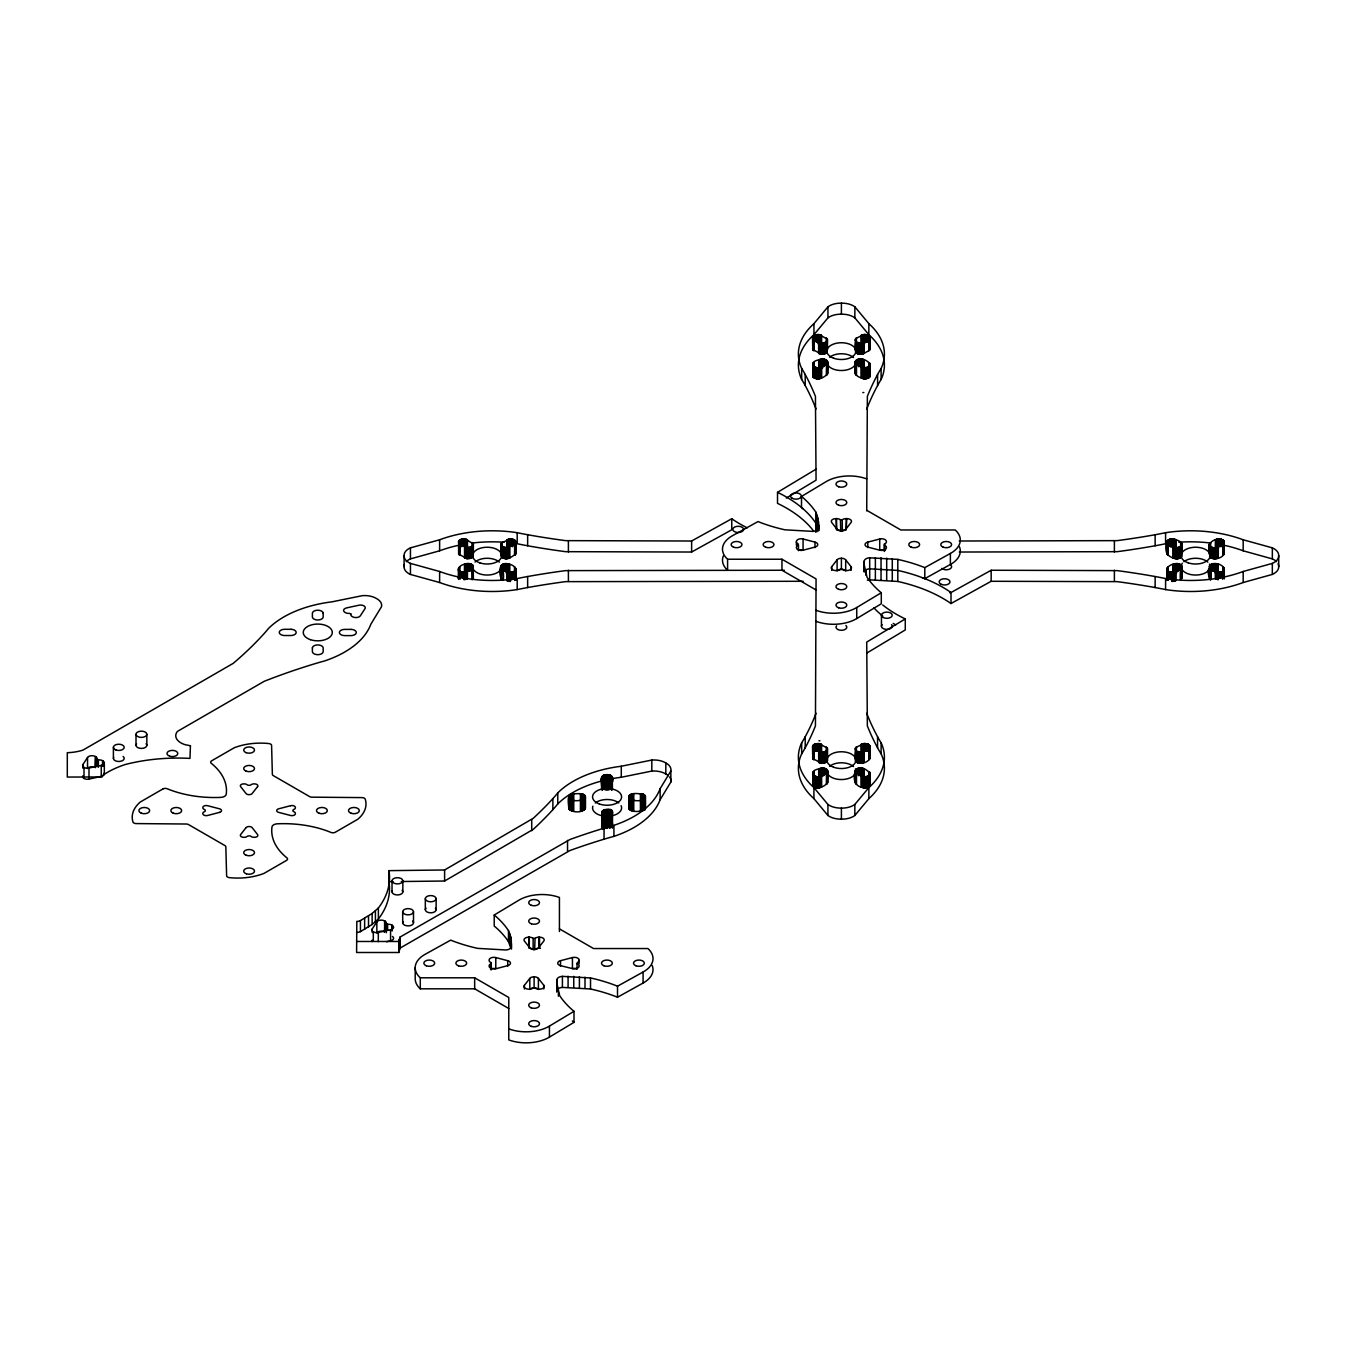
<?xml version="1.0" encoding="UTF-8"?>
<svg xmlns="http://www.w3.org/2000/svg" width="1346" height="1346" viewBox="0 0 1346 1346"><rect width="100%" height="100%" fill="white"/><g stroke="black" fill="none" stroke-linecap="round" stroke-linejoin="round"><path stroke-width="1.5" d="M812.547 337.711L814.481 335.238L819.024 334.582L827.319 339.057L826.057 342.321L821.06 343.163L813.96 339.747L812.547 337.711L812.765 349.556L821.733 354.25L826.881 352.736L827.05 338.704M812.547 348.732L813.792 346.662M812.547 746.727L814.481 744.271L819.024 743.615L827.319 748.09L826.057 751.354L821.06 752.195L813.96 748.763L812.547 746.727L812.765 758.589L821.733 763.283L826.881 761.769L827.05 747.737M812.547 757.764L813.792 755.695M827.689 362.04C819.209 376.207 800.651 360.055 824.442 359.281C830.802 360.762 827.42 369.814 827.369 374.222C824.93 376.56 821.615 378.63 818.116 378.764C815.457 379.353 810.477 376.392 813.691 373.767M827.689 771.073C819.209 785.24 800.651 769.088 824.442 768.314C830.802 769.794 827.42 778.846 827.369 783.254C824.93 785.593 821.615 787.662 818.116 787.797C815.457 788.386 810.477 785.425 813.691 782.8M855.114 339.798L856.679 342.288L861.676 343.129L868.776 339.714L870.189 337.392L868.254 335.204L864.182 334.498L856.022 338.334L855.164 349.758M855.114 748.83L856.679 751.32L861.676 752.162L868.776 748.746L870.189 746.424L868.254 744.237L864.182 743.53L856.022 747.366L855.164 758.791M1180.577 568.719C1178.406 596.312 1187.037 563.823 1178.036 563.654C1173.998 563.251 1167.874 565.118 1166.831 569.341C1169.287 575.482 1183.942 570.99 1181.182 565.068M1209.331 544.693C1211.131 539.864 1221.007 536.314 1224.372 541.63C1224.237 545.399 1219.022 546.728 1215.909 547.654C1208.304 549.891 1208.136 536.431 1209.331 553.896M559.431 931.516L559.431 897.462A32.27 18.625 0 0 0 518.765 900.255L494.218 915.028L495.917 916.441A129.367 74.686 0 0 1 508.485 930.608L510.773 937.018L511.228 946.827A5.906 3.415 0 0 1 505.793 949.973L477.695 948.375A129.367 74.686 0 0 1 453.181 941.123L450.708 940.131L425.134 954.314A32.27 18.625 0 0 0 420.289 977.802L420.289 988.822L474.667 988.822L508.771 1008.507M556.739 991.985L556.975 979.518A5.906 3.415 0 0 1 562.409 976.372L590.524 977.953A129.367 74.686 0 0 1 615.038 985.222L617.511 986.197L643.085 972.031A32.27 18.625 0 0 0 647.914 948.543L593.536 948.543L559.431 928.858M866.723 478.89A32.27 18.625 0 0 0 826.057 481.683L801.509 496.455L803.209 497.885A129.367 74.686 0 0 1 815.777 512.035L818.065 518.446L818.519 528.255A5.906 3.415 0 0 1 813.085 531.401L784.987 529.819A129.367 74.686 0 0 1 760.473 522.551L758 521.575L732.409 535.742A32.27 18.625 0 0 0 727.58 559.229L727.58 570.25A32.27 18.625 0 0 1 723.357 555.915M864.031 571.562L864.267 560.946A5.906 3.415 0 0 1 869.701 557.799L897.799 559.398A129.367 74.686 0 0 1 922.313 566.649L924.786 567.625L950.377 553.458A32.27 18.625 0 0 0 955.206 529.971L900.827 529.971L866.723 510.285M96.996 766.53L97.047 758.942A4.711 2.726 0 0 0 95.717 756.721L95.314 756.486A4.728 2.726 0 0 0 87.54 757.462L82.93 764.528L82.93 768.213M568.668 807.331C569.61 813.808 586.839 813.321 584.803 806.389M458.363 569.072C459.272 563.503 474.499 560.542 472.867 568.079C469.838 570.384 466.036 573.009 461.981 572.084C455.402 569.661 459.709 565.808 458.363 578.544M501.789 542.842L501.604 546.19L506.769 547.704L514.542 544.221L515.955 541.916L514.021 539.729L509.949 539.023L501.789 542.842L502.445 557.833L506.096 558.741L509.831 557.967L515.568 554.316L514.71 551.153M601.662 777.332C597.624 787.343 617.679 786.182 611.976 776.524C610.562 774.842 608.123 774.505 606.037 774.69C598.852 774.842 601.78 784.365 601.612 788.806M601.612 788.638L602.251 787.309M500.88 566.195C501.755 571.495 513.045 575.163 515.905 569.375C514.963 565.32 509.225 563.553 505.373 563.604C491.929 564.125 507.762 600.484 502.395 564.479M855.147 362.007C860.01 352.063 880.738 368.854 862.836 367.492C852.91 365.338 854.811 354.789 855.147 373.044C855.955 376.375 860.262 377.637 863.291 378.613C865.798 379.168 871.013 378.209 870.021 374.726M855.147 771.039C859.875 761.079 879.46 777.668 863.291 776.608C860.262 775.649 855.955 774.371 855.147 771.039C853.028 778.442 854.239 786.35 862.836 787.545C865.411 788.201 870.542 787.578 870.139 784.028M1209.28 566.599C1211.434 560.39 1226.475 564.597 1223.682 570.704C1221.764 572.42 1218.904 572.588 1216.532 571.949C1199.421 553.29 1214.866 603.193 1210.407 564.782M378.377 907.995L372.135 913.463L360.442 920.58A5.906 3.415 0 0 1 356.808 921.404L356.606 952.497L398.803 952.497L398.803 941.477L400.082 937.052L569.981 839.483A506.971 292.705 0 0 1 604.051 828.16A232.168 134.045 0 0 1 613.927 825.334A96.643 55.809 0 0 0 660.129 788.655L670.846 771.039A16.253 9.372 0 0 0 665.816 762.946A16.236 9.372 0 0 0 651.817 760.053L621.28 766.244A96.643 55.809 0 0 0 557.766 792.912A232.168 134.045 0 0 1 552.87 798.615A506.971 292.705 0 0 1 533.268 818.284L444.601 869.987L388.944 870.643A129.367 74.686 0 0 1 378.377 907.995L378.377 919.015L372.135 924.483L360.442 931.617A5.906 3.415 0 0 1 356.808 932.425L356.606 932.425M398.803 952.497L400.082 948.089L400.082 937.052M372.236 932.61L372.236 928.942L376.846 921.859A4.728 2.726 0 0 1 384.603 920.9L385.006 921.135A4.711 2.709 0 0 1 386.302 923.524L388.001 924.298A4.711 2.726 0 0 1 391.837 925.072L392.241 930.826M1166.948 541.597C1169.624 553.963 1194.289 544.457 1173.83 539.107C1165.384 537.088 1164.425 547.923 1167.1 554.014C1169.119 556.436 1172.332 557.984 1175.395 558.64C1182.814 560.323 1181.586 551.658 1180.846 546.476M601.847 811.874C604.808 835.143 624.292 800.18 601.847 811.874L601.898 827.689L603.597 829.338L603.462 810.191M644.549 795.032C647.88 802.014 631.308 802.401 628.733 797.253C629.911 791.785 638.341 793.871 642.294 793.989C648.015 793.383 643.405 818.418 645.39 807.062M472.53 568.416L472.53 579.436L473.018 576.441M855.837 341.682L855.837 352.702L857.183 353.577L863.526 353.695L869.365 350.296L870.038 347.874M855.299 761.012C858.866 765.622 869.903 762.576 870.038 756.906M458.565 541.328L459.508 543.986L466.288 547.502L471.924 546.779L473.388 543.885L465.363 539.107L461.14 539.376L458.565 541.328L458.633 554.014L466.927 558.64L473.069 556.84L473.186 543.515M866.723 409.049L867.362 407.434A506.971 292.705 0 0 1 877.592 385.511A232.168 134.045 0 0 1 881.108 379.488L881.108 368.468A96.643 55.809 0 0 0 868.86 323.663L854.861 306.821A16.253 9.372 0 0 0 841.401 303.153A16.236 9.372 0 0 0 827.941 306.821L813.943 323.663A96.643 55.809 0 0 0 801.678 368.468L801.678 379.488A232.168 134.045 0 0 1 805.211 385.511A506.971 292.705 0 0 1 815.44 407.434L816.063 409.049M816.063 713.245L815.44 714.861A506.971 292.705 0 0 1 805.211 736.767A232.168 134.045 0 0 1 801.678 742.79L801.678 753.827A96.643 55.809 0 0 0 813.926 798.632L827.925 815.474A16.253 9.372 0 0 0 841.401 819.142A16.236 9.372 0 0 0 854.845 815.474L868.86 798.632A96.643 55.809 0 0 0 881.108 753.827L881.108 742.79A232.168 134.045 0 0 1 877.575 736.767A506.971 292.705 0 0 1 867.346 714.861L866.723 713.245M568.786 796.024C569.459 802.384 581.724 801.661 585.308 797.64C585.796 792.205 576.408 793.972 573.749 793.736C565.757 793.299 568.769 803.814 568.786 808.727M1166.932 579.537L1167.655 578.511M1209.549 556.504C1212.982 561.181 1224.86 557.967 1224.12 552.112M400.082 948.089L569.981 850.504A506.971 292.705 0 0 1 604.051 839.197A232.168 134.045 0 0 1 613.927 836.371A96.643 55.809 0 0 0 660.129 799.692L670.846 782.06L670.846 771.039M501.25 576.475L500.931 578.393M602.268 822.154L601.898 827.689M831.693 570.401L831.693 566.733L837.094 559.852A4.728 2.726 0 0 1 841.385 558.254A4.728 2.726 0 0 1 845.692 559.852L851.093 566.733L851.093 570.401M524.402 988.973L524.402 985.306L529.802 978.407A4.728 2.726 0 0 1 534.093 976.826A4.728 2.726 0 0 1 538.4 978.407L543.818 985.306L543.818 988.973M629.356 806.389C627.606 812.95 639.687 811.924 643.91 810.141L643.91 794.611M801.678 379.488A96.643 55.809 0 0 1 813.943 334.7L827.941 317.858A16.236 9.372 0 0 1 841.401 314.19A16.253 9.372 0 0 1 854.861 317.858L868.86 334.7A96.643 55.809 0 0 1 881.108 379.488M801.678 742.79A96.643 55.809 0 0 0 813.926 787.595L827.925 804.437A16.253 9.372 0 0 0 841.401 808.105A16.236 9.372 0 0 0 854.845 804.437L868.86 787.595A96.643 55.809 0 0 0 881.108 742.79M1167.588 551.574L1166.982 553.744M401.31 881.529L444.601 881.024L533.268 829.321A506.971 292.705 0 0 0 552.87 809.653A232.168 134.045 0 0 0 557.766 803.949A96.643 55.809 0 0 1 602.099 780.882M840.762 530.997L840.426 519.792L842.562 519.64A4.711 2.726 0 0 1 846.213 518.614L846.785 518.614A4.728 2.726 0 0 1 851.093 522.467L845.692 529.348A4.728 2.726 0 0 1 841.401 530.947A4.728 2.726 0 0 1 837.094 529.365L831.693 522.467A4.728 2.726 0 0 1 836.001 518.614L836.573 518.614A4.711 2.709 0 0 1 840.426 519.792M842.091 530.98L842.562 530.66A4.711 2.726 0 0 1 846.213 529.651L846.785 518.614M535.035 938.398L535.271 938.212A4.711 2.726 0 0 1 538.938 937.186L539.51 937.186A4.728 2.726 0 0 1 543.818 941.039L538.4 947.921A4.728 2.726 0 0 1 534.11 949.519A4.728 2.726 0 0 1 529.819 947.921L524.402 941.039A4.728 2.726 0 0 1 528.709 937.186L529.281 937.186A4.711 2.709 0 0 1 533.134 938.364L535.035 938.398L534.665 949.603M535.035 949.418L535.271 949.233A4.711 2.726 0 0 1 538.938 948.207L539.51 948.223A4.728 2.726 0 0 1 540.436 948.274M459.659 551.12L458.633 554.014M796.395 545.164L796.395 541.479A4.728 2.726 0 0 1 803.074 539.006L814.986 542.118A4.728 2.726 0 0 1 817.745 544.608A4.728 2.726 0 0 1 814.986 547.082L803.074 550.211A4.728 2.726 0 0 1 796.395 547.721L796.395 547.385A4.711 2.726 0 0 1 798.161 545.281L798.414 544.036A4.711 2.709 0 0 1 796.395 541.815M495.782 957.561L495.782 968.598A4.728 2.726 0 0 1 489.103 966.293L489.103 965.957A4.711 2.726 0 0 1 490.869 963.837L491.122 962.609A4.711 2.709 0 0 1 489.103 960.388L489.103 960.051A4.728 2.726 0 0 1 495.782 957.561L507.694 960.691A4.728 2.726 0 0 1 510.471 963.181A4.728 2.726 0 0 1 507.694 965.654L495.782 968.767A4.728 2.726 0 0 0 490.533 969.12M842.209 519.893L842.31 530.846M813.691 531.148A129.367 74.686 0 0 0 777.517 503.37L777.517 492.35L816.063 469.165M786.283 498.104L816.063 480.185L815.44 396.397A506.971 292.705 0 0 0 805.211 374.491A232.168 134.045 0 0 0 801.678 368.468M816.063 610.31A32.27 18.625 0 0 0 856.729 607.517L881.293 592.745L879.594 591.331A129.367 74.686 0 0 1 867.009 577.165L864.031 564.21M816.063 621.347A32.27 18.625 0 0 0 856.729 618.554L881.293 603.782L881.293 592.745M882.707 604.977A129.367 74.686 0 0 0 905.269 618.924L866.723 642.092L867.346 725.898A506.971 292.705 0 0 0 877.575 747.804A232.168 134.045 0 0 0 881.108 753.827M866.723 653.13L905.269 629.945L905.269 618.924M508.771 1028.882A32.27 18.625 0 0 0 549.437 1026.089L574.002 1011.317L572.302 1009.887A129.367 74.686 0 0 1 559.717 995.737L556.739 982.782M420.289 977.802L474.667 977.802L508.771 997.487L508.771 1039.903A32.27 18.625 0 0 0 549.437 1037.11L574.002 1022.354L574.002 1011.317M865.831 569.913L865.983 575.331M803.158 581.287L565.589 581.64A506.971 292.705 0 0 0 527.649 587.546A232.168 134.045 0 0 0 517.201 589.582A96.643 55.809 0 0 1 439.62 582.515L410.446 574.439A16.253 9.372 0 0 1 404.086 566.666L404.086 555.629A16.236 9.372 0 0 1 410.446 547.856L439.62 539.78A96.643 55.809 0 0 1 517.201 532.696A232.168 134.045 0 0 0 527.649 534.732A506.971 292.705 0 0 0 565.589 540.638L691.625 541.008L731.77 518.748A129.367 74.686 0 0 0 747.232 527.834M517.201 532.696L517.201 543.734A232.168 134.045 0 0 0 527.649 545.769A506.971 292.705 0 0 0 565.589 551.675L691.625 552.028L731.77 529.786L731.77 518.748M922.313 577.686L924.786 578.662L950.377 564.479A32.27 18.625 0 0 0 959.479 546.88M864.468 571.293A5.906 3.415 0 0 1 869.701 568.836L897.799 570.418A129.367 74.686 0 0 1 951.016 592.509L991.161 570.25L1117.197 570.62A506.971 292.705 0 0 1 1155.137 576.525A232.168 134.045 0 0 1 1165.586 578.561A96.643 55.809 0 0 0 1243.182 571.478L1272.34 563.402A16.236 9.372 0 0 0 1278.7 555.629A16.253 9.372 0 0 0 1272.34 547.856L1243.182 539.78A96.643 55.809 0 0 0 1165.586 532.696A232.168 134.045 0 0 1 1155.137 534.732A506.971 292.705 0 0 1 1117.197 540.638L959.277 541.008M867.413 580.244A5.906 3.415 0 0 1 869.701 579.857L897.799 581.455A129.367 74.686 0 0 1 951.016 603.53L991.161 581.287L1117.197 581.64A506.971 292.705 0 0 1 1155.137 587.546A232.168 134.045 0 0 1 1165.586 589.582A96.643 55.809 0 0 0 1243.182 582.515L1272.34 574.422A16.236 9.372 0 0 0 1278.7 566.666L1278.7 555.629M556.975 990.538A5.906 3.415 0 0 1 562.409 987.409L590.524 988.99A129.367 74.686 0 0 1 615.038 996.242L617.511 997.235L643.085 983.051A32.27 18.625 0 0 0 652.187 965.452M798.481 545.13L798.481 550.649M884.305 544.07L884.372 545.164A4.711 2.709 0 0 1 886.391 547.385L886.408 547.721A4.728 2.726 0 0 1 879.729 550.211L867.8 547.082A4.728 2.726 0 0 1 865.041 544.608A4.728 2.726 0 0 1 867.8 542.118L879.729 539.006A4.728 2.726 0 0 1 886.408 541.479L886.408 541.815A4.711 2.726 0 0 1 884.625 543.935L884.305 551.423M491.189 963.702L491.189 969.221M406.223 561.669A16.236 9.372 0 0 1 410.446 558.893L439.62 550.8A96.643 55.809 0 0 1 457.606 545.517M576.677 968.699A4.728 2.726 0 0 0 572.437 968.598L560.508 965.654A4.728 2.726 0 0 1 557.749 963.181A4.728 2.726 0 0 1 560.508 960.691L572.437 957.561A4.728 2.726 0 0 1 579.116 960.051L579.116 963.736M82.93 764.545A4.728 2.726 0 0 0 84.024 767.422A4.728 2.726 0 0 0 89.004 768.044L101.27 765.386A4.728 2.726 0 0 0 102.935 760.894L102.532 760.675A4.711 2.709 0 0 0 98.376 759.918L96.979 759.262M82.762 775.919A4.728 2.726 0 0 0 84.243 778.577A4.728 2.726 0 0 0 89.004 779.082L101.27 776.406A4.728 2.726 0 0 0 104.18 773.176M372.236 928.942A4.728 2.726 0 0 0 373.33 931.819A4.728 2.726 0 0 0 378.31 932.458L390.559 929.783A4.728 2.726 0 0 0 392.241 925.308M386.487 941.712L390.559 940.82A4.728 2.726 0 0 0 392.46 936.463M611.521 778.779A96.643 55.809 0 0 1 621.28 777.265L651.817 771.073A16.236 9.372 0 0 1 665.816 773.984A16.253 9.372 0 0 1 668.323 775.683M784.281 570.25L565.589 570.62A506.971 292.705 0 0 0 527.649 576.525A232.168 134.045 0 0 0 517.201 578.561A96.643 55.809 0 0 1 439.62 571.495L410.446 563.402A16.253 9.372 0 0 1 404.086 555.629M959.277 552.028L1117.197 551.675A506.971 292.705 0 0 0 1155.137 545.769A232.168 134.045 0 0 0 1165.586 543.734L1165.586 532.696M606.474 820.387L607.837 820.387M863.812 392.544L862.853 392.544M818.974 740.771L819.933 740.771M378.377 919.015A129.367 74.686 0 0 0 388.944 881.68L393.066 881.63M840.426 530.812A4.711 2.709 0 0 0 836.573 529.651L836.001 518.614M727.58 559.229L781.959 559.229L816.063 578.915L815.44 725.898A506.971 292.705 0 0 1 805.211 747.804A232.168 134.045 0 0 1 801.678 753.827M356.606 941.477L398.803 941.477M533.605 949.62L533.134 949.384A4.711 2.709 0 0 0 529.281 948.223L528.709 937.186M1225.18 545.517A96.643 55.809 0 0 1 1243.182 550.8L1272.34 558.893A16.253 9.372 0 0 1 1276.563 561.669M572.437 957.561L572.437 968.598A4.728 2.726 0 0 0 579.116 966.293L579.116 965.957A4.711 2.709 0 0 0 577.081 963.736L577.35 962.491A4.711 2.726 0 0 0 579.116 960.388M816.063 589.952L781.959 570.25L781.959 559.229M376.846 921.859L376.846 932.896A4.728 2.726 0 0 1 384.603 931.92L385.006 921.135M87.54 757.462L87.54 768.499A4.728 2.726 0 0 1 95.314 767.523L95.717 756.721M533.134 938.364L533.134 949.384M514.811 578.309L515.804 579.571L515.686 568.281M803.209 508.906L801.509 507.476L801.509 496.455M572.302 1020.924L574.002 1022.354M611.723 821.817L612.548 823.298M611.774 787.309L612.413 788.638M827.252 371.933L827.689 373.078M827.252 780.966L827.689 782.11M494.218 915.028L494.218 926.048L495.917 927.478A129.367 74.686 0 0 1 508.485 941.628L510.773 948.055L510.773 937.018M1272.34 547.856L1272.34 558.893M1272.34 563.402L1272.34 574.422M1243.182 539.78L1243.182 550.8M1243.182 571.478L1243.182 582.515M1224.271 541.361L1224.204 554.047M1224.271 568.55L1224.305 578.847M1223.951 540.823L1224.036 554.316M1223.985 568.012L1224.069 577.552M1223.733 540.587L1223.851 554.569M1223.783 567.76L1223.682 578.057M1223.464 540.352L1223.598 554.804M1223.548 567.507L1223.413 578.292M1223.178 540.116L1223.329 555.04M1223.278 567.289L1223.127 578.528M1222.841 539.914L1222.841 543.599M1223.009 544.221L1223.009 555.259M1222.959 567.07L1222.959 570.738M1222.791 571.377L1222.791 578.73M1222.488 539.729L1222.488 545.248M1222.437 571.562L1222.437 578.915M1222.101 539.561L1222.101 545.063M1222.05 571.73L1222.05 577.249M1221.697 539.41L1221.697 544.928M1221.646 571.882L1221.646 577.4M1221.259 539.275L1221.259 546.627M1221.209 572.016L1221.209 577.518M1220.805 539.174L1220.805 546.526M1220.755 572.117L1220.755 577.636M1220.351 539.09L1220.351 546.442M1220.3 572.201L1220.3 577.703M1219.88 539.039L1219.88 546.392M1219.829 572.252L1219.829 577.77M1219.392 539.006L1219.392 546.358M1219.341 572.286L1219.341 577.804M1218.904 539.006L1218.904 546.358M1218.853 572.286L1218.853 577.804M1218.416 539.023L1218.416 548.209M1218.366 572.269L1218.366 579.621M1218.298 546.947L1218.298 557.967M1218.248 564.344L1218.248 573.547M1217.945 539.056L1217.76 558.203M1217.894 572.218L1217.894 579.571M1217.474 539.14L1217.474 548.327M1217.709 564.109L1217.709 573.295M1217.423 572.151L1217.423 579.503M1217.02 539.224L1217.188 558.405M1217.137 563.907L1216.969 579.419M1216.582 539.342L1216.565 558.573M1216.515 563.755L1216.532 579.302M1216.161 539.477L1216.161 548.663M1216.094 571.814L1216.094 579.167M1215.909 547.654L1215.909 558.674M1215.859 563.638L1215.859 572.841M1215.758 539.645L1215.758 548.832M1215.707 571.646L1215.707 578.999M1215.388 539.813L1215.236 558.741M1215.337 571.478L1215.337 578.83M1215.186 563.587L1215.186 572.773M1214.563 547.721L1214.563 558.741M1214.513 563.57L1214.513 570.923M1213.89 547.687L1213.89 558.708M1213.84 563.604L1213.84 570.956M1213.217 547.603L1213.217 558.624M1213.167 563.688L1213.167 571.04M1212.578 547.469L1212.578 558.489M1212.527 563.823L1212.527 571.175M1211.972 547.284L1211.972 558.321M1211.922 564.008L1211.922 569.526M1211.417 547.065L1211.417 558.102M1211.366 564.226L1211.366 569.745M1210.912 546.812L1210.912 557.833M1210.862 564.479L1210.862 569.997M1210.677 542.539L1210.458 557.547M1210.626 568.752L1210.626 579.773M1210.256 542.842L1210.256 546.526M1209.919 543.178L1210.088 557.21M1210.02 565.101L1210.02 570.62M1209.65 543.548L1209.768 556.874M1209.717 565.455L1209.869 579.133M1209.465 543.919L1209.549 554.67M1209.482 565.825L1209.6 578.78M1181.956 544.272L1181.923 552.415M1181.872 566.178L1181.906 577.972M1181.67 543.515L1181.771 556.47M1181.721 565.791L1181.603 578.746M1181.401 543.161L1181.536 556.84M1181.485 565.421L1181.334 579.1M1181.048 542.825L1181.233 557.194M1180.795 564.748L1180.997 579.436M1180.627 542.505L1180.627 548.024M1180.392 546.779L1180.392 557.799M1180.341 564.445L1180.341 569.964M1179.887 547.031L1179.887 558.068M1179.836 564.193L1179.836 569.711M1179.332 547.25L1179.332 558.287M1179.281 563.974L1179.281 569.493M1178.726 547.435L1178.726 558.455M1178.675 563.789L1178.675 569.308M1178.087 547.57L1178.087 558.59M1178.036 563.654L1178.036 571.007M1177.43 547.654L1177.43 558.674M1177.38 563.57L1177.38 570.923M1176.741 547.687L1176.741 558.725M1176.69 563.537L1176.69 572.723M1176.068 547.671L1176.068 558.708M1176.017 563.553L1176.017 572.74M1175.933 539.78L1175.933 548.983M1175.882 571.444L1175.882 580.631M1175.546 539.611L1175.546 548.798M1175.495 571.629L1175.495 580.816M1175.159 539.443L1175.395 558.64M1175.344 563.621L1175.344 572.807M1175.108 571.781L1175.108 580.967M1174.738 539.309L1174.755 558.54M1174.705 563.722L1174.688 581.102M1174.301 539.191L1174.301 548.377M1174.133 547.351L1174.133 558.371M1174.082 563.873L1174.234 581.22M1173.83 539.107L1173.83 548.293M1173.779 572.134L1173.779 581.321M1173.544 547.149L1173.544 558.186M1173.493 564.075L1173.493 573.261M1173.359 539.039L1173.359 548.226M1173.308 572.201L1173.308 581.388M1172.888 538.989L1172.888 546.341M1173.005 546.913L1173.005 557.934M1172.955 564.311L1172.955 573.514M1172.837 572.235L1172.837 581.422M1172.4 538.972L1172.4 546.325M1172.349 572.252L1172.349 581.455M1171.912 538.972L1171.912 546.325M1171.861 572.252L1171.861 581.438M1171.441 539.006L1171.441 546.358M1171.39 572.218L1171.39 579.571M1170.953 539.056L1170.953 546.409M1170.902 572.168L1170.902 579.52M1170.498 539.14L1170.498 546.493M1170.448 572.084L1170.448 579.436M1170.044 539.241L1170.044 546.594M1169.994 571.983L1169.994 579.335M1169.607 539.376L1169.607 544.894M1169.556 571.848L1169.556 579.201M1169.203 539.527L1169.203 545.046M1169.152 571.697L1169.152 579.049M1168.816 539.696L1168.816 545.214M1168.765 571.528L1168.765 578.881M1168.463 539.881L1168.463 545.399M1168.412 571.343L1168.412 578.696M1168.126 540.082L1168.294 555.225M1168.244 567.036L1168.244 572.555M1167.84 540.318L1167.975 555.006M1167.924 567.255L1168.076 580.328M1167.588 540.554L1167.705 554.771M1167.655 567.474L1167.79 580.109M1167.369 540.806L1167.47 554.535M1167.419 567.726L1167.537 579.874M1167.184 541.058L1167.268 554.283M1167.218 567.978L1167.133 579.352M1166.932 568.517L1166.831 580.092M1165.586 578.561L1165.586 589.582M1155.137 534.732L1155.137 545.769M1155.137 576.525L1155.137 587.546M1114.387 541.008L1114.387 552.028M1114.387 570.25L1114.387 581.287M991.161 570.25L991.161 581.287M951.016 592.509L951.016 603.53M950.377 553.458L950.377 564.479M924.786 567.625L924.786 578.662M897.799 559.398L897.799 581.455M892.28 558.624L892.28 580.681M886.694 558.068L886.694 580.126M884.372 545.164L884.372 550.682M881.445 615.206L881.445 626.226M881.041 557.749L881.041 579.806M879.729 539.006L879.729 550.026A4.728 2.726 0 0 1 884.978 550.564M881.108 368.468A232.168 134.045 0 0 0 877.592 374.491L877.592 385.511M877.575 736.767L877.575 747.804M875.371 557.665L875.371 579.722M870.038 336.837L870.088 349.253M870.139 363.975L870.088 376.392M870.038 745.869L870.088 758.286M870.139 772.991L870.088 785.408M869.886 336.567L869.802 349.792M869.869 363.437L869.768 376.914M869.886 745.6L869.802 758.824M869.869 772.469L869.768 785.946M869.499 336.063L869.6 350.044M869.667 363.184L869.55 377.166M869.701 557.799L869.701 579.857M869.499 745.095L869.6 759.077M869.667 772.217L869.55 786.199M869.23 335.827L869.365 350.296M869.415 362.932L869.28 377.402M869.23 744.86L869.365 759.329M869.415 771.965L869.28 786.434M868.944 335.608L869.095 350.515M869.146 362.697L868.994 377.62M868.944 744.641L869.095 759.548M869.146 771.729L868.994 786.653M868.86 323.663L868.86 334.7M868.776 339.714L868.776 350.734M868.843 362.495L868.675 377.822M868.776 748.746L868.776 759.767M868.843 771.527L868.675 786.855M868.86 787.595L868.86 798.632M868.607 335.406L868.607 340.908M868.607 744.422L868.607 749.941M868.254 335.204L868.254 340.723M868.305 366.987L868.305 378.024M868.254 744.237L868.254 749.756M868.305 776.019L868.305 787.057M867.867 335.036L867.867 340.555M867.918 367.155L867.918 378.192M867.8 542.118L867.8 547.637M867.867 744.069L867.867 749.587M867.918 776.188L867.918 787.225M867.514 367.307L867.514 378.344M867.514 776.339L867.514 787.36M867.463 334.885L867.463 342.237M867.463 743.917L867.463 751.27M867.026 334.767L867.026 342.12M867.076 367.441L867.076 378.462M867.026 743.8L867.026 751.152M867.076 776.457L867.076 787.494M866.723 510.857L867.362 396.397A506.971 292.705 0 0 1 877.592 374.491M866.572 334.666L866.572 342.019M866.639 367.542L866.639 378.562M866.572 743.699L866.572 751.051M866.639 776.575L866.639 787.595M866.117 334.582L866.117 341.934M866.168 367.626L866.168 378.647M866.117 743.615L866.117 750.967M866.168 776.642L866.168 787.679M865.646 334.531L865.646 341.884M865.697 367.677L865.697 378.697M865.646 743.547L865.646 750.9M865.697 776.709L865.697 787.73M865.158 334.498L865.158 341.85M865.209 367.71L865.209 378.731M865.158 743.53L865.158 750.883M865.209 776.743L865.209 787.763M864.721 367.71L864.721 378.748M864.721 776.743L864.721 787.78M864.67 334.481L864.67 343.684M864.67 743.514L864.67 750.866M864.182 334.498L864.182 343.701M864.25 367.694L864.25 378.731M864.267 560.946L864.267 571.966M864.182 743.53L864.182 750.883M864.25 776.726L864.25 787.747M864.065 342.422L864.065 353.46M864.115 359.769L864.115 368.955M864.065 751.455L864.065 762.492M864.115 768.802L864.115 777.988M863.711 334.548L863.711 343.735M863.594 359.533L863.762 378.68M863.711 743.581L863.711 750.933M863.594 768.566L863.762 787.713M863.526 342.658L863.526 353.695M863.526 751.691L863.526 762.728M863.24 334.616L863.24 343.802M863.291 367.576L863.291 378.613M863.24 743.648L863.24 752.835M863.291 776.608L863.291 787.646M862.786 334.717L862.954 353.897M863.005 359.332L862.836 378.512M862.786 743.732L862.954 762.93M863.005 768.364L862.836 787.545M862.349 334.817L862.332 354.048M862.382 359.18L862.399 378.394M862.349 743.85L862.332 763.081M862.382 768.213L862.399 787.427M861.911 334.969L861.911 344.155M861.978 367.239L861.978 378.26M861.911 744.002L861.911 753.188M861.978 776.272L861.978 787.292M861.676 343.129L861.676 354.166M861.726 359.062L861.726 368.266M861.676 752.162L861.676 763.182M861.726 768.095L861.726 777.298M861.524 335.12L861.524 344.307M861.575 367.071L861.575 378.108M861.524 744.153L861.524 753.339M861.575 776.104L861.575 787.141M861.154 335.305L861.154 344.492M861.053 359.012L861.204 377.923M861.154 744.338L861.154 753.524M861.053 768.044L861.204 786.956M861.003 343.196L861.003 354.217M861.003 752.229L861.003 763.249M860.33 343.196L860.33 354.234M860.38 358.995L860.38 366.348M860.33 752.229L860.33 763.266M860.38 768.028L860.38 775.38M859.707 359.029L859.707 366.381M859.707 768.061L859.707 775.414M859.657 343.163L859.657 354.2M859.657 752.195L859.657 763.232M858.984 343.079L858.984 354.116M859.034 359.113L859.034 366.465M858.984 752.111L858.984 763.148M859.034 768.145L859.034 775.498M858.344 342.944L858.344 353.981M858.412 359.247L858.412 366.6M858.344 751.977L858.344 763.014M858.412 768.28L858.412 775.633M857.739 342.776L857.739 353.796M857.806 359.432L857.806 364.934M857.739 751.808L857.739 762.829M857.806 768.465L857.806 773.967M857.183 342.557L857.183 353.577M857.234 359.651L857.234 365.17M857.183 751.59L857.183 762.61M857.234 768.684L857.234 774.186M856.679 342.288L856.679 353.325M856.729 359.904L856.729 365.422M856.729 607.517L856.729 618.554M856.679 751.32L856.679 762.358M856.729 768.936L856.729 774.455M856.443 338.031L856.443 341.699M856.493 364.177L856.493 375.198M856.443 747.047L856.443 752.565M856.493 773.21L856.493 784.23M856.022 338.334L856.224 353.022M856.275 360.206L856.073 374.895M856.022 747.366L856.224 762.055M856.275 769.239L856.073 783.927M855.905 360.526L855.736 374.558M855.837 750.698L855.837 761.735M855.905 769.559L855.736 783.591M855.686 338.67L855.534 352.349M855.585 360.879L855.467 374.205M855.686 747.703L855.534 761.382M855.585 769.912L855.467 783.221M855.417 339.024L855.299 350.145M855.366 361.25L855.282 373.818M855.417 748.056L855.299 759.178M855.366 770.265L855.282 782.85M854.861 306.821L854.861 317.858M854.845 804.437L854.845 815.474M846.213 518.614L846.213 529.651M845.692 559.852L845.692 570.872A4.728 2.726 0 0 0 841.385 569.274A4.728 2.726 0 0 0 837.094 570.872L837.094 559.852M841.401 303.153L841.401 314.19M841.401 558.254L841.401 569.274M841.401 808.105L841.401 819.142M836.573 518.614L836.573 529.651M827.941 306.821L827.941 317.858M827.925 804.437L827.925 815.474M827.504 339.428L827.42 350.179M827.487 361.266L827.571 373.851M827.504 748.46L827.571 760.658M827.487 770.299L827.571 782.884M827.319 339.057L827.201 350.549M827.252 360.896L827.369 374.222M827.319 748.09L827.201 759.581M827.252 769.929L827.369 783.254M826.949 360.56L827.1 374.592M826.949 769.592L827.1 783.624M826.713 338.368L826.713 342.035M826.764 363.891L826.764 374.928M826.713 747.4L826.713 751.068M826.764 772.924L826.764 783.961M826.293 338.048L826.293 341.733M826.511 342.035L826.511 353.056M826.562 360.223L826.343 375.231M826.293 747.08L826.511 762.088M826.562 769.256L826.343 784.264M826.057 342.321L826.057 353.359M826.108 359.937L826.108 365.456M826.057 751.354L826.057 762.374M826.108 768.97L826.108 774.488M825.552 342.574L825.552 353.611M825.603 359.685L825.603 365.187M825.552 751.606L825.552 762.644M825.603 768.701L825.603 774.219M824.997 342.809L824.997 353.83M825.048 359.449L825.048 364.968M824.997 751.825L824.997 762.862M825.048 768.482L825.048 774M824.391 342.978L824.391 354.015M824.442 359.281L824.442 364.8M824.391 752.01L824.391 763.031M824.442 768.314L824.442 773.832M823.802 359.146L823.802 366.499M823.802 768.179L823.802 775.532M823.752 343.112L823.752 354.133M823.752 752.145L823.752 763.165M823.079 343.196L823.079 354.234M823.146 359.062L823.146 366.415M823.079 752.229L823.079 763.249M823.146 768.095L823.146 775.447M822.406 343.23L822.406 354.267M822.456 359.029L822.456 368.215M822.406 752.263L822.406 763.3M822.456 768.061L822.456 775.414M821.582 335.339L821.733 354.25M821.783 359.029L821.632 377.957M821.582 744.355L821.733 763.283M821.783 768.061L821.783 775.414M821.632 775.952L821.632 786.989M821.262 367.105L821.262 378.142M821.262 776.137L821.262 787.158M821.211 335.154L821.06 354.183M821.11 359.096L821.11 368.282M821.211 744.187L821.06 763.216M821.11 768.129L821.11 777.315M820.808 334.986L820.808 344.189M820.875 367.273L820.875 378.293M820.808 744.018L820.808 753.222M820.875 776.289L820.875 787.326M820.404 343.045L820.404 354.082M820.471 359.214L820.454 378.428M820.404 752.078L820.404 763.115M820.471 768.246L820.454 787.46M820.387 334.851L820.387 344.038M820.387 743.884L820.387 753.07M819.95 334.733L819.95 343.937M819.832 359.365L820 378.546M819.95 743.766L819.95 752.969M819.832 768.398L820 787.578M819.781 342.894L819.781 353.931M819.781 751.926L819.781 762.963M819.495 334.649L819.495 343.836M819.546 367.609L819.546 378.647M819.495 743.682L819.495 752.868M819.546 776.642L819.546 787.679M819.024 334.582L819.209 353.729M819.26 359.567L819.075 378.714M819.024 743.615L819.024 750.967M819.209 751.724L819.209 762.761M819.26 768.6L819.075 787.747M818.721 359.803L818.721 368.989M818.772 524.99L818.772 530.492M818.721 768.835L818.721 778.022M818.553 334.531L818.671 353.493M818.604 367.727L818.604 378.748M818.604 521.71L818.604 530.896M818.553 743.564L818.553 750.917M818.671 751.489L818.671 762.509M818.604 776.76L818.604 787.78M818.065 334.515L818.065 343.701M818.116 367.744L818.116 378.764M818.065 518.446L818.065 529.483L815.777 523.056A129.367 74.686 0 0 0 777.517 492.35M818.065 743.547L818.065 750.9M818.116 776.777L818.116 787.797M817.628 367.744L817.628 378.764M817.628 776.76L817.628 787.797M817.577 334.515L817.577 341.867M817.577 743.547L817.577 750.9M817.089 334.548L817.089 341.901M817.157 367.71L817.157 378.731M817.106 515.215L817.106 531.754M817.089 743.581L817.089 750.933M817.157 776.743L817.157 787.763M816.618 334.616L816.618 341.968M816.669 367.643L816.669 378.68M816.618 743.648L816.618 751.001M816.669 776.676L816.669 787.713M816.214 367.576L816.214 378.596M816.214 776.592L816.214 787.629M816.164 334.683L816.164 342.035M816.164 743.715L816.164 751.068M815.71 334.801L815.71 340.302M815.76 367.458L815.76 378.495M815.777 512.035L815.777 532.259M815.71 743.833L815.71 751.186M815.76 776.491L815.76 787.528M815.272 334.918L815.272 340.437M815.323 367.34L815.323 378.361M815.272 743.951L815.272 751.304M815.323 776.373L815.323 787.393M814.868 335.07L814.868 340.588M814.919 367.189L814.919 378.209M814.986 542.118L814.986 547.637M814.868 744.102L814.868 749.621M814.919 776.221L814.919 787.242M814.532 367.021L814.532 378.041M814.532 776.053L814.532 787.074M814.481 335.238L814.481 340.757M814.481 744.271L814.481 749.789M814.128 335.423L813.96 350.768M814.01 362.511L814.179 377.856M814.128 744.456L813.96 759.8M814.01 771.544L814.179 786.888M813.943 323.663L813.943 334.7M813.792 335.642L813.792 341.144M813.691 362.73L813.842 377.654M813.792 744.675L813.792 750.176M813.691 771.763L813.842 786.687M813.926 787.595L813.926 798.632M813.506 335.861L813.64 350.549M813.421 362.966L813.556 377.435M813.506 744.893L813.64 759.581M813.421 771.998L813.556 786.468M813.236 336.096L813.371 350.33M813.186 363.201L813.304 377.2M813.236 745.129L813.371 759.346M813.186 772.234L813.304 786.215M813.018 336.349L812.934 349.825M812.984 363.47L813.068 376.947M813.018 745.381L812.934 758.858M812.984 772.486L813.068 785.98M812.698 336.87L812.765 349.556M812.816 363.723L812.748 376.409M812.698 745.903L812.765 758.589M812.816 772.755L812.748 785.441M805.211 374.491L805.211 385.511M805.211 736.767L805.211 747.804M803.074 539.006L803.074 550.026A4.728 2.726 0 0 0 798.817 550.127M691.625 541.008L691.625 552.028M665.816 762.946L665.816 773.984M660.129 788.655L660.129 799.692M651.817 760.053L651.817 771.073M645.491 796.31L645.491 808.441M645.239 795.772L645.239 808.98M645.037 795.503L645.037 809.249M644.818 795.267L644.818 809.484M644.246 794.813L644.246 809.939M643.539 794.426L643.539 810.326M643.152 794.258L643.152 810.494M643.085 972.031L643.085 983.051M642.732 794.106L642.732 810.629M642.294 793.989L642.294 810.763M641.84 793.888L641.84 799.406M641.84 799.827L641.84 810.864M641.386 793.82L641.386 799.339M641.386 799.894L641.386 810.931M640.898 793.77L640.898 799.288M640.898 799.945L640.898 810.982M640.41 793.736L640.41 810.999M633.764 793.753L633.764 810.999M633.091 793.804L633.091 799.305M633.091 799.928L633.091 810.948M632.435 793.888L632.435 799.406M632.435 799.827L632.435 810.864M631.796 794.039L631.796 810.713M631.207 794.224L631.207 810.528M630.651 794.46L630.651 810.292M630.164 794.729L630.164 810.023M629.726 795.032L629.726 809.72M629.356 795.351L629.356 809.4M629.07 795.705L629.07 809.03M628.868 796.092L628.868 808.66M621.28 766.244L621.28 777.265M617.511 986.197L617.511 997.235M613.927 825.334L613.927 836.371M612.363 777.332L612.396 788.806M612.464 811.874L612.43 827.689M612.144 776.793L612.144 789.58M612.295 811.487L612.295 827.958M611.976 776.524L611.892 789.951M612.043 811.133L611.908 826.629M611.521 776.036L611.572 790.287M611.723 810.78L611.673 826.881M611.235 775.818L611.168 788.773M611.32 810.477L611.387 827.1M611.067 818.116L611.067 827.319M610.916 775.599L610.714 789.059M610.848 810.191L610.714 827.504M610.562 775.397L610.562 784.6M610.192 775.229L610.192 789.294M610.327 809.939L610.327 827.689M609.923 818.637L609.923 827.84M609.788 775.077L609.62 789.513M609.755 809.72L609.755 818.906M609.351 774.943L609.351 785.98M609.502 818.772L609.502 827.975M608.998 784.163L608.998 789.681M609.149 809.552L609.065 826.242M608.914 774.842L608.914 785.862M608.442 774.741L608.442 785.778M608.51 809.434L608.594 826.326M608.358 784.281L608.358 789.799M608.123 819.041L608.123 826.394M607.971 774.69L607.971 785.711M607.685 784.365L607.685 789.866M607.837 809.367L607.635 828.261M607.5 774.64L607.5 785.677M607.012 774.64L607.012 789.9M607.164 809.333L607.164 828.278M606.524 774.64L606.524 785.677M606.474 809.367L606.676 828.261M606.339 784.365L606.339 789.866M606.188 819.041L606.188 828.227M606.037 774.69L606.037 785.711M605.666 784.281L605.666 789.799M605.818 809.434L605.717 828.16M605.565 774.741L605.565 785.778M605.111 774.842L605.111 785.862M605.162 809.552L605.263 828.076M605.027 784.163L605.027 789.681M604.808 818.772L604.808 827.975M604.657 774.943L604.657 785.98M604.556 809.72L604.556 818.906M604.236 775.077L604.404 789.513M604.388 818.637L604.388 827.84M603.984 809.939L603.984 827.689M604.051 828.16L604.051 839.197M603.832 775.229L603.832 789.294M603.462 775.397L603.462 784.6M603.109 775.599L603.311 789.059M603.26 818.116L603.26 829.153M602.84 788.773L602.789 775.818M602.991 810.477L602.941 828.934M602.604 810.78L602.655 828.715M602.503 776.036L602.453 790.287M602.268 811.133L602.402 828.48M602.049 776.524L602.116 789.951M602.015 811.487L602.184 828.227M601.864 776.793L601.864 789.58M590.524 977.953L590.524 988.99M585.426 796.462L585.426 808.273M585.308 796.092L585.308 808.66M585.089 795.705L585.089 809.03M585.005 977.196L585.005 988.216M584.803 795.351L584.803 809.4M584.433 795.032L584.433 809.72M584.013 794.729L584.013 810.023M583.508 794.46L583.508 810.292M582.969 794.224L582.969 810.528M582.364 794.039L582.364 810.713M581.741 793.888L581.741 799.406M581.741 799.827L581.741 810.864M581.085 793.804L581.085 799.305M581.085 799.928L581.085 810.948M580.412 793.753L580.412 810.999M579.403 976.641L579.403 987.678M577.081 963.736L577.081 969.238M573.749 793.736L573.749 810.999M573.749 976.321L573.749 987.358M573.261 793.77L573.261 799.288M573.261 799.945L573.261 810.982M572.79 793.82L572.79 799.339M572.79 799.894L572.79 810.931M572.319 793.888L572.319 799.406M572.319 799.827L572.319 810.864M571.865 793.989L571.865 810.763M571.427 794.106L571.427 810.629M571.024 794.258L571.024 810.494M570.62 794.426L570.62 810.326M570.267 794.611L570.267 810.141M569.93 794.813L569.93 809.939M569.627 795.032L569.627 809.72M569.358 795.267L569.358 809.484M569.122 795.503L569.122 809.249M568.399 541.008L568.399 552.028M568.399 570.25L568.399 581.287M568.079 976.237L568.079 987.257M567.541 840.375L567.541 851.395M562.409 976.372L562.409 987.409M560.508 960.691L560.508 966.209M558.388 992.557L558.388 996.225M557.766 792.912L557.766 803.949M556.975 979.518L556.891 991.581M552.87 798.615L552.87 809.653M549.437 1026.089L549.437 1037.11M539.51 937.186L539.51 948.223M538.938 937.186L538.938 948.223M538.4 978.407L538.4 989.445A4.728 2.726 0 0 0 534.093 987.846A4.728 2.726 0 0 0 529.802 989.445L529.802 978.407M534.11 976.826L534.11 987.846M531.72 819.68L531.72 830.718M529.281 937.186L529.281 948.223M527.649 534.732L527.649 545.769M527.649 576.525L527.649 587.546M517.201 578.561L517.201 589.582M515.888 541.63L515.922 553.492M515.871 568.82L515.905 580.126M515.653 541.092L515.737 554.047M515.484 540.823L515.367 554.569M515.316 567.76L515.434 579.655M515.266 540.587L515.131 554.804M515.081 567.507L515.215 579.907M514.996 540.352L514.862 555.04M514.811 567.289L514.946 580.143M514.71 540.116L514.542 555.259M514.492 567.07L514.66 580.362M514.374 539.914L514.374 545.433M514.323 571.377L514.323 578.73M514.021 539.729L514.021 545.248M513.97 571.562L513.97 578.915M513.634 539.561L513.634 545.063M513.583 571.73L513.583 579.083M513.23 539.41L513.23 544.928M513.179 571.882L513.179 579.234M512.792 539.275L512.792 546.627M512.742 572.016L512.742 579.369M512.338 539.174L512.338 546.526M512.288 572.117L512.288 579.47M511.884 539.09L511.884 546.442M511.833 572.201L511.833 579.554M511.413 539.039L511.413 546.392M511.48 943.563L511.48 949.065M511.345 572.252L511.345 579.604M511.312 940.282L511.312 947.634M510.925 539.006L510.925 546.358M510.874 572.286L510.874 579.638M510.437 539.006L510.437 546.358M510.386 572.286L510.386 581.472M509.949 539.023L509.949 546.375M509.831 546.947L509.831 557.967M509.781 564.344L509.898 581.455M509.831 933.788L509.831 944.808M509.478 539.056L509.478 546.409M509.427 572.218L509.427 581.422M509.293 547.183L509.293 558.203M509.242 564.109L509.242 573.295M509.007 539.14L509.007 548.327M508.956 572.151L508.956 581.354M508.721 547.385L508.721 558.405M508.67 563.907L508.67 573.093M508.552 539.224L508.552 548.411M508.502 572.067L508.502 581.253M508.485 930.608L508.485 941.628M508.098 539.342L508.098 558.573M508.048 563.755L508.048 581.135M507.678 539.477L507.678 548.663M507.627 571.814L507.627 581.001M507.694 960.691L507.694 966.209M507.291 539.645L507.442 558.674M507.392 563.638L507.24 580.849M506.92 539.813L506.92 549.017M506.769 547.704L506.769 558.741M506.719 563.587L506.87 580.664M506.096 547.721L506.096 558.741M506.046 563.57L506.046 572.757M505.423 547.687L505.423 558.708M505.373 563.604L505.373 570.956M504.75 547.603L504.75 558.624M504.7 563.688L504.7 571.04M504.111 547.469L504.111 558.489M504.06 563.823L504.06 569.341M503.505 547.284L503.505 558.321M503.454 564.008L503.454 569.526M502.95 547.065L502.95 558.102M502.899 564.226L502.899 569.745M502.445 546.812L502.445 557.833M502.209 542.539L502.209 548.058M501.991 546.51L501.991 557.547M501.94 564.782L501.94 570.283M501.738 568.449L501.738 579.47M501.452 543.178L501.301 555.023M501.553 565.101L501.402 579.133M501.183 543.548L501.065 554.67M501.25 565.455L501.133 578.78M500.981 543.919L500.931 556.117M491.122 962.609L491.122 969.961M474.667 977.802L474.667 988.822M473.388 543.885L473.304 554.636M473.254 565.791L473.338 578.359M473.018 565.421L473.136 578.746M472.917 543.161L472.766 557.194M472.715 565.068L472.867 579.1M472.581 542.825L472.581 546.493M472.16 542.505L472.379 557.513M472.328 564.748L472.328 570.267M471.924 546.779L471.924 557.799M471.874 564.445L472.11 579.756M471.42 547.031L471.42 558.068M471.369 564.193L471.369 569.711M470.864 547.25L470.864 558.287M470.814 563.974L470.814 569.493M470.259 547.435L470.259 558.455M470.208 563.789L470.208 571.141M469.619 547.57L469.619 558.59M469.569 563.654L469.569 571.007M468.963 547.654L468.963 558.674M468.896 563.57L468.896 570.923M468.273 547.687L468.273 558.725M468.223 563.537L468.223 570.889M467.449 539.78L467.6 558.708M467.55 563.553L467.399 578.797M467.079 539.611L467.079 548.798M466.927 547.62L466.927 558.64M466.877 563.621L467.028 578.982M466.692 539.443L466.692 548.646M466.641 571.781L466.641 579.133M466.271 539.309L466.288 558.54M466.221 563.722L466.221 579.268M465.817 539.191L465.817 548.377M465.766 572.033L465.766 579.386M465.666 547.351L465.666 558.371M465.598 563.873L465.598 573.076M465.363 539.107L465.363 548.293M465.312 572.134L465.312 579.487M464.892 539.039L464.892 546.392M465.077 547.149L465.077 558.186M465.026 564.075L464.841 579.554M464.42 538.989L464.42 546.341M464.538 546.913L464.538 557.934M464.488 564.311L464.37 579.588M463.933 538.972L463.933 546.325M463.882 572.252L463.882 579.604M463.445 538.972L463.445 546.325M463.394 572.252L463.394 577.77M462.974 539.006L462.974 546.358M462.923 572.218L462.923 577.737M462.486 539.056L462.486 546.409M462.435 572.168L462.435 577.686M462.031 539.14L462.031 546.493M461.981 572.084L461.981 577.602M461.577 539.241L461.577 546.594M461.527 571.983L461.527 577.501M461.14 539.376L461.14 544.894M461.089 571.848L461.089 577.367M460.736 539.527L460.736 545.046M460.685 571.697L460.685 577.215M460.349 539.696L460.349 545.214M460.298 571.528L460.298 578.881M459.995 539.881L459.827 555.225M459.945 571.343L459.945 578.696M459.659 540.082L459.508 555.006M459.777 567.036L459.609 578.494M459.373 540.318L459.238 554.771M459.457 567.255L459.457 578.275M459.121 540.554L459.003 554.535M459.188 567.474L458.952 578.746M458.885 540.806L458.801 554.283M458.75 567.978L458.75 578.999M458.582 568.248L458.431 578.814M444.601 869.987L444.601 881.024M439.62 539.78L439.62 550.8M439.62 571.495L439.62 582.515M436.121 898.674A5.401 3.113 0 0 1 428.028 901.383A5.401 3.113 0 0 1 428.028 895.982A5.401 3.113 0 0 1 436.121 898.674L436.121 909.711M425.319 898.674L425.319 909.711M415.207 967.69L415.207 978.71A32.27 18.625 0 0 0 420.289 988.822M413.508 911.747A5.401 3.113 0 0 1 405.398 914.439A5.401 3.113 0 0 1 405.398 909.038A5.401 3.113 0 0 1 413.508 911.747L413.508 922.767M410.446 547.856L410.446 558.893M410.446 563.402L410.446 574.439M402.841 880.789A5.401 3.113 0 0 1 394.731 883.498A5.401 3.113 0 0 1 394.731 878.097A5.401 3.113 0 0 1 402.841 880.789L402.841 891.826M402.69 911.747L402.69 922.767M399.745 937.741L399.745 948.779M399.123 939.592L399.123 950.629M392.023 880.789L392.023 891.826M391.837 925.072L391.837 930.591M390.559 929.783L390.559 940.82M388.944 870.643L388.944 881.68M387.598 924.332L387.598 929.85M386.302 923.524L386.302 932.728M384.603 920.9L384.603 931.92M378.31 932.458L378.31 941.645M375.416 910.788L375.416 921.808M373.313 931.819L373.313 941.022M372.135 913.463L372.135 924.483M368.518 915.987L368.518 927.007M364.631 918.359L364.631 929.396M360.442 920.58L360.442 931.617M146.832 734.277A5.401 3.113 0 0 1 138.722 736.985A5.401 3.113 0 0 1 138.722 731.568A5.401 3.113 0 0 1 146.832 734.277L146.832 745.297M136.013 734.277L136.013 745.297M113.401 747.333L113.401 758.37M104.332 762.862L104.332 773.9M102.935 760.894L102.935 766.412M102.532 760.675L102.532 766.177M101.27 765.386L101.27 776.406M98.376 759.918L98.376 767.27M95.314 756.486L95.314 767.523M89.004 768.044L89.004 779.082M84.007 767.422L84.007 778.442M524.402 985.306A4.728 2.726 0 0 0 528.709 989.159L529.281 989.159A4.711 2.726 0 0 0 532.932 988.132L535.069 987.981A4.711 2.709 0 0 0 538.938 989.159L539.51 989.159A4.728 2.726 0 0 0 543.818 985.306M669.551 776.979A16.253 9.372 0 0 1 670.846 782.06M621.095 805.682A14.52 8.379 0 0 1 611.639 815.844M602.672 815.878A14.52 8.379 0 0 1 592.863 806.187M595.285 802.99A14.52 8.379 0 0 1 618.79 802.923M372.068 941.594A4.728 2.726 0 0 1 372.135 940.131M412.599 921.034A5.401 3.113 0 0 1 408.629 925.88A5.401 3.113 0 0 1 403.11 921.573M402.118 890.261A5.401 3.113 0 0 1 398.13 894.922A5.401 3.113 0 0 1 392.208 891.018M435.397 908.146A5.401 3.113 0 0 1 430.72 912.824A5.401 3.113 0 0 1 426.043 908.146M831.693 566.733A4.728 2.726 0 0 0 836.001 570.586L836.573 570.586A4.711 2.726 0 0 0 840.224 569.56L842.36 569.408A4.711 2.709 0 0 0 846.213 570.586L846.785 570.586A4.728 2.726 0 0 0 851.093 566.733M854.693 365.506A14.52 8.379 0 0 1 841.082 370.52A14.52 8.379 0 0 1 827.857 365.187M829.607 357.245A14.52 8.379 0 0 1 853.532 357.548M404.086 566.666A16.236 9.372 0 0 1 404.406 564.445M472.143 543.044A96.643 55.809 0 0 1 503.976 542.253M500.392 570.115A14.52 8.379 0 0 1 487.084 575.045A14.52 8.379 0 0 1 473.859 570.031M475.02 562.056A14.52 8.379 0 0 1 499.383 562.123M742.033 531.603A5.401 3.113 0 0 1 733.133 530.459A5.401 3.113 0 0 1 738.685 526.286A5.401 3.113 0 0 1 742.891 530.947M895.763 624.931A129.367 74.686 0 0 1 893.222 623.4M882.707 616.014A129.367 74.686 0 0 1 873.924 607.904M854.693 774.539A14.52 8.379 0 0 1 841.082 779.553A14.52 8.379 0 0 1 827.857 774.219M829.607 766.278A14.52 8.379 0 0 1 853.532 766.564M855.4 768.97A14.52 8.379 0 0 1 855.585 769.39M891.523 624.679A5.401 3.113 0 0 1 891.523 627.791M890.665 628.447A5.401 3.113 0 0 1 883.548 628.717A5.401 3.113 0 0 1 882.168 624.679M845.894 625.453A5.401 3.113 0 0 1 841.755 630.298A5.401 3.113 0 0 1 836.556 625.806M1178.81 542.236A96.643 55.809 0 0 1 1210.66 543.044M1278.061 563.722A16.253 9.372 0 0 1 1278.7 566.666M1208.859 570.115A14.52 8.379 0 0 1 1195.181 575.045A14.52 8.379 0 0 1 1182.04 569.627M1181.132 566.178A14.52 8.379 0 0 1 1182.394 563.217M1183.925 561.703A14.52 8.379 0 0 1 1207.85 562.123M1209.465 564.109A14.52 8.379 0 0 1 1209.667 564.529M949.805 592.089A5.401 3.113 0 0 1 949.99 592.896M950.899 565.101A5.401 3.113 0 0 1 949.065 569.308A5.401 3.113 0 0 1 941.729 568.399M146.108 743.749A5.401 3.113 0 0 1 141.599 748.426A5.401 3.113 0 0 1 136.569 743.917M123.092 756.469A5.401 3.113 0 0 1 119.676 761.449A5.401 3.113 0 0 1 113.687 757.361M312.39 647.863L312.39 651.7A5.401 3.113 0 0 0 317.774 654.678A5.401 3.113 0 0 0 323.175 651.7L323.175 647.863A5.401 3.113 0 0 0 317.774 644.936A5.401 3.113 0 0 0 312.39 647.863M323.175 613.204L323.175 617.057A5.401 3.113 0 0 1 317.774 619.984A5.401 3.113 0 0 1 312.39 617.057L312.39 613.204A5.401 3.113 0 0 1 317.774 610.226A5.401 3.113 0 0 1 323.175 613.204M190.425 745.734L189.971 758.404A129.367 74.686 0 0 0 125.296 764.494A81.231 46.908 0 0 0 103.491 774.859A5.906 3.415 0 0 0 102.077 776.962L67.3 777.063L67.3 752.7A36.392 21.014 0 0 0 82.88 750.143L233.195 663.376A506.971 292.705 0 0 0 263.564 634.202A232.168 134.045 0 0 0 268.46 628.515A96.643 55.809 0 0 1 331.974 601.83L362.511 595.639A16.253 9.372 0 0 1 376.527 598.549A16.236 9.372 0 0 1 381.541 606.625L370.823 624.258A96.643 55.809 0 0 1 324.622 660.936A232.168 134.045 0 0 0 314.745 663.763A506.971 292.705 0 0 0 264.237 681.295L177.386 731.433A17.616 10.162 0 0 0 185.327 744.742L190.425 745.734M350.885 614.012L350.835 614.331A4.711 2.726 0 0 0 352.164 616.535A13.023 7.521 0 0 0 352.803 616.905A4.728 2.726 0 0 0 360.341 615.812L364.951 608.729A4.728 2.726 0 0 0 363.857 605.851A4.728 2.726 0 0 0 358.877 605.229L346.612 607.887A4.728 2.726 0 0 0 344.727 612.228A13.023 7.521 0 0 0 345.569 612.716A4.711 2.709 0 0 0 349.506 613.355L350.885 614.012M257.574 786.636L252.173 793.517A3.382 1.952 0 0 1 249.094 794.662A3.382 1.952 0 0 1 246.032 793.517L240.631 786.636A3.382 1.952 0 0 1 243.71 783.877A11.508 6.646 0 0 1 244.484 783.894A3.382 1.952 0 0 1 247.025 784.718A2.541 1.464 0 0 0 251.18 784.718A3.382 1.952 0 0 1 253.957 783.877A11.508 6.646 0 0 1 254.731 783.894A3.382 1.952 0 0 1 257.574 786.636M246.032 827.672L240.631 834.554A3.382 1.952 0 0 0 243.475 837.296A11.508 6.646 0 0 0 244.249 837.313A3.382 1.952 0 0 0 247.025 836.472A2.541 1.464 0 0 1 251.18 836.472A3.382 1.952 0 0 0 253.721 837.296A11.508 6.646 0 0 0 254.495 837.313A3.382 1.952 0 0 0 257.574 834.554L252.173 827.672A3.382 1.952 0 0 0 249.094 826.528A3.382 1.952 0 0 0 246.032 827.672M162.866 788.975L140.321 801.997A46.925 27.088 0 0 0 132.951 821.969A3.382 1.952 0 0 0 136.232 823.584L186.253 824.021A3.382 1.952 0 0 1 188.575 824.593L224.849 845.54A3.382 1.952 0 0 1 225.842 846.886L226.616 875.758A3.382 1.952 0 0 0 229.392 877.642A46.925 27.088 0 0 0 264.001 873.403L286.563 860.38A3.382 1.952 0 0 0 286.917 857.873A81.231 46.908 0 0 1 271.976 826.932A5.906 3.415 0 0 1 277.411 823.802A81.231 46.908 0 0 1 330.981 832.434A3.382 1.952 0 0 0 335.339 832.215L357.885 819.192A46.925 27.088 0 0 0 365.254 799.221A3.382 1.952 0 0 0 361.973 797.606L311.952 797.169A3.382 1.952 0 0 1 309.614 796.596L273.356 775.649A3.382 1.952 0 0 1 272.363 774.303L271.589 745.432A3.382 1.952 0 0 0 268.813 743.547A46.925 27.088 0 0 0 234.204 747.787L211.642 760.81A3.382 1.952 0 0 0 211.288 763.317A81.231 46.908 0 0 1 226.229 794.258A5.906 3.415 0 0 1 220.794 797.387A81.231 46.908 0 0 1 167.224 788.756A3.382 1.952 0 0 0 162.866 788.975M219.516 812.378L207.604 815.491A3.382 1.952 0 0 1 202.842 813.707A11.508 6.646 0 0 1 202.842 813.253A3.382 1.952 0 0 1 204.289 811.789A2.541 1.464 0 0 0 204.289 809.4A3.382 1.952 0 0 1 202.842 807.802A11.508 6.646 0 0 1 202.842 807.348A3.382 1.952 0 0 1 207.604 805.699L219.516 808.811A3.382 1.952 0 0 1 221.501 810.595A3.382 1.952 0 0 1 219.516 812.378M290.601 805.699L278.689 808.811A3.382 1.952 0 0 0 276.704 810.595A3.382 1.952 0 0 0 278.689 812.378L290.601 815.491A3.382 1.952 0 0 0 295.363 813.842A11.508 6.646 0 0 0 295.363 813.388A3.382 1.952 0 0 0 293.916 811.789A2.541 1.464 0 0 1 293.916 809.4A3.382 1.952 0 0 0 295.363 807.802A11.508 6.646 0 0 0 295.363 807.348A3.382 1.952 0 0 0 290.601 805.699M351.121 629.39L344.458 629.39A5.401 3.113 0 0 0 339.394 632.502A5.401 3.113 0 0 0 344.458 635.615L351.121 635.615A5.401 3.113 0 0 0 356.286 632.502A5.401 3.113 0 0 0 351.121 629.39M291.106 629.305L284.443 629.289A5.401 3.113 0 0 0 279.278 632.418A5.401 3.113 0 0 0 284.443 635.531L291.106 635.531A5.401 3.113 0 0 0 296.17 632.418A5.401 3.113 0 0 0 291.106 629.305M531.401 1026.392A5.401 3.113 0 0 0 539.51 1023.683A5.401 3.113 0 0 0 531.401 1020.991A5.401 3.113 0 0 0 531.401 1026.392M426.278 965.772A5.401 3.113 0 0 0 434.674 963.383A5.401 3.113 0 0 0 426.884 960.371A5.401 3.113 0 0 0 426.278 965.772M458.582 965.873A5.401 3.113 0 0 0 466.675 963.164A5.401 3.113 0 0 0 458.582 960.472A5.401 3.113 0 0 0 458.582 965.873M531.098 1007.818A5.401 3.113 0 0 0 539.494 1005.428A5.401 3.113 0 0 0 531.72 1002.417A5.401 3.113 0 0 0 531.098 1007.818M531.401 905.353A5.401 3.113 0 0 0 539.51 902.644A5.401 3.113 0 0 0 531.401 899.952A5.401 3.113 0 0 0 531.401 905.353M531.401 923.827A5.401 3.113 0 0 0 539.51 921.118A5.401 3.113 0 0 0 531.401 918.426A5.401 3.113 0 0 0 531.401 923.827M635.935 965.772A5.401 3.113 0 0 0 644.33 963.383A5.401 3.113 0 0 0 636.54 960.371A5.401 3.113 0 0 0 635.935 965.772M603.933 965.772A5.401 3.113 0 0 0 612.329 963.383A5.401 3.113 0 0 0 604.539 960.371A5.401 3.113 0 0 0 603.933 965.772M599.239 803.915A14.52 8.379 0 0 0 621.583 797.253A14.52 8.379 0 0 0 600.417 789.412A14.52 8.379 0 0 0 599.239 803.915M838.693 589.346A5.401 3.113 0 0 0 846.802 586.654A5.401 3.113 0 0 0 838.693 583.945A5.401 3.113 0 0 0 838.693 589.346M838.693 607.82A5.401 3.113 0 0 0 846.802 605.128A5.401 3.113 0 0 0 838.693 602.419A5.401 3.113 0 0 0 838.693 607.82M733.57 547.199A5.401 3.113 0 0 0 741.966 544.81A5.401 3.113 0 0 0 734.176 541.799A5.401 3.113 0 0 0 733.57 547.199M765.857 547.3A5.401 3.113 0 0 0 773.967 544.608A5.401 3.113 0 0 0 765.857 541.9A5.401 3.113 0 0 0 765.857 547.3M838.693 486.781A5.401 3.113 0 0 0 846.802 484.089A5.401 3.113 0 0 0 838.693 481.38A5.401 3.113 0 0 0 838.693 486.781M838.693 505.255A5.401 3.113 0 0 0 846.802 502.546A5.401 3.113 0 0 0 838.693 499.854A5.401 3.113 0 0 0 838.693 505.255M943.21 547.199A5.401 3.113 0 0 0 951.605 544.81A5.401 3.113 0 0 0 943.832 541.799A5.401 3.113 0 0 0 943.21 547.199M911.225 547.199A5.401 3.113 0 0 0 919.621 544.81A5.401 3.113 0 0 0 911.831 541.799A5.401 3.113 0 0 0 911.225 547.199M833.544 358.171A14.52 8.379 0 0 0 855.905 351.508A14.52 8.379 0 0 0 834.739 343.667A14.52 8.379 0 0 0 833.544 358.171M792.121 498.256A5.401 3.113 0 0 0 801.173 496.859A5.401 3.113 0 0 0 794.544 493.04A5.401 3.113 0 0 0 792.121 498.256M479.832 562.864A14.52 8.379 0 0 0 501.688 555.679A14.52 8.379 0 0 0 479.967 548.344A14.52 8.379 0 0 0 479.832 562.864M833.544 767.203A14.52 8.379 0 0 0 855.905 760.54A14.52 8.379 0 0 0 834.739 752.7A14.52 8.379 0 0 0 833.544 767.203M883.026 617.41A5.401 3.113 0 0 0 892.062 616.014A5.401 3.113 0 0 0 885.449 612.194A5.401 3.113 0 0 0 883.026 617.41M1188.299 562.864A14.52 8.379 0 0 0 1210.155 555.679A14.52 8.379 0 0 0 1188.434 548.344A14.52 8.379 0 0 0 1188.299 562.864M940.753 584.08A5.401 3.113 0 0 0 949.805 582.683A5.401 3.113 0 0 0 943.176 578.847A5.401 3.113 0 0 0 940.753 584.08M246.402 873.823A5.401 3.113 0 0 0 254.512 871.114A5.401 3.113 0 0 0 246.402 868.406A5.401 3.113 0 0 0 246.402 873.823M319.221 813.304A5.401 3.113 0 0 0 327.33 810.595A5.401 3.113 0 0 0 319.221 807.886A5.401 3.113 0 0 0 319.221 813.304M246.099 771.14A5.401 3.113 0 0 0 254.495 768.751A5.401 3.113 0 0 0 246.705 765.756A5.401 3.113 0 0 0 246.099 771.14M141.28 813.186A5.401 3.113 0 0 0 149.675 810.797A5.401 3.113 0 0 0 141.885 807.802A5.401 3.113 0 0 0 141.28 813.186M173.264 813.186A5.401 3.113 0 0 0 181.66 810.797A5.401 3.113 0 0 0 173.886 807.802A5.401 3.113 0 0 0 173.264 813.186M246.099 752.666A5.401 3.113 0 0 0 254.495 750.277A5.401 3.113 0 0 0 246.705 747.282A5.401 3.113 0 0 0 246.099 752.666M351.222 813.304A5.401 3.113 0 0 0 359.332 810.595A5.401 3.113 0 0 0 351.222 807.886A5.401 3.113 0 0 0 351.222 813.304M246.099 855.232A5.401 3.113 0 0 0 254.495 852.842A5.401 3.113 0 0 0 246.705 849.848A5.401 3.113 0 0 0 246.099 855.232M310.455 639.687A14.52 8.379 0 0 0 332.294 632.502A14.52 8.379 0 0 0 310.589 625.167A14.52 8.379 0 0 0 310.455 639.687M116.093 750.042A5.401 3.113 0 0 0 124.202 747.333A5.401 3.113 0 0 0 116.093 744.641A5.401 3.113 0 0 0 116.093 750.042M169.697 756.2A5.401 3.113 0 0 0 177.807 753.491A5.401 3.113 0 0 0 169.697 750.799A5.401 3.113 0 0 0 169.697 756.2"/></g></svg>
